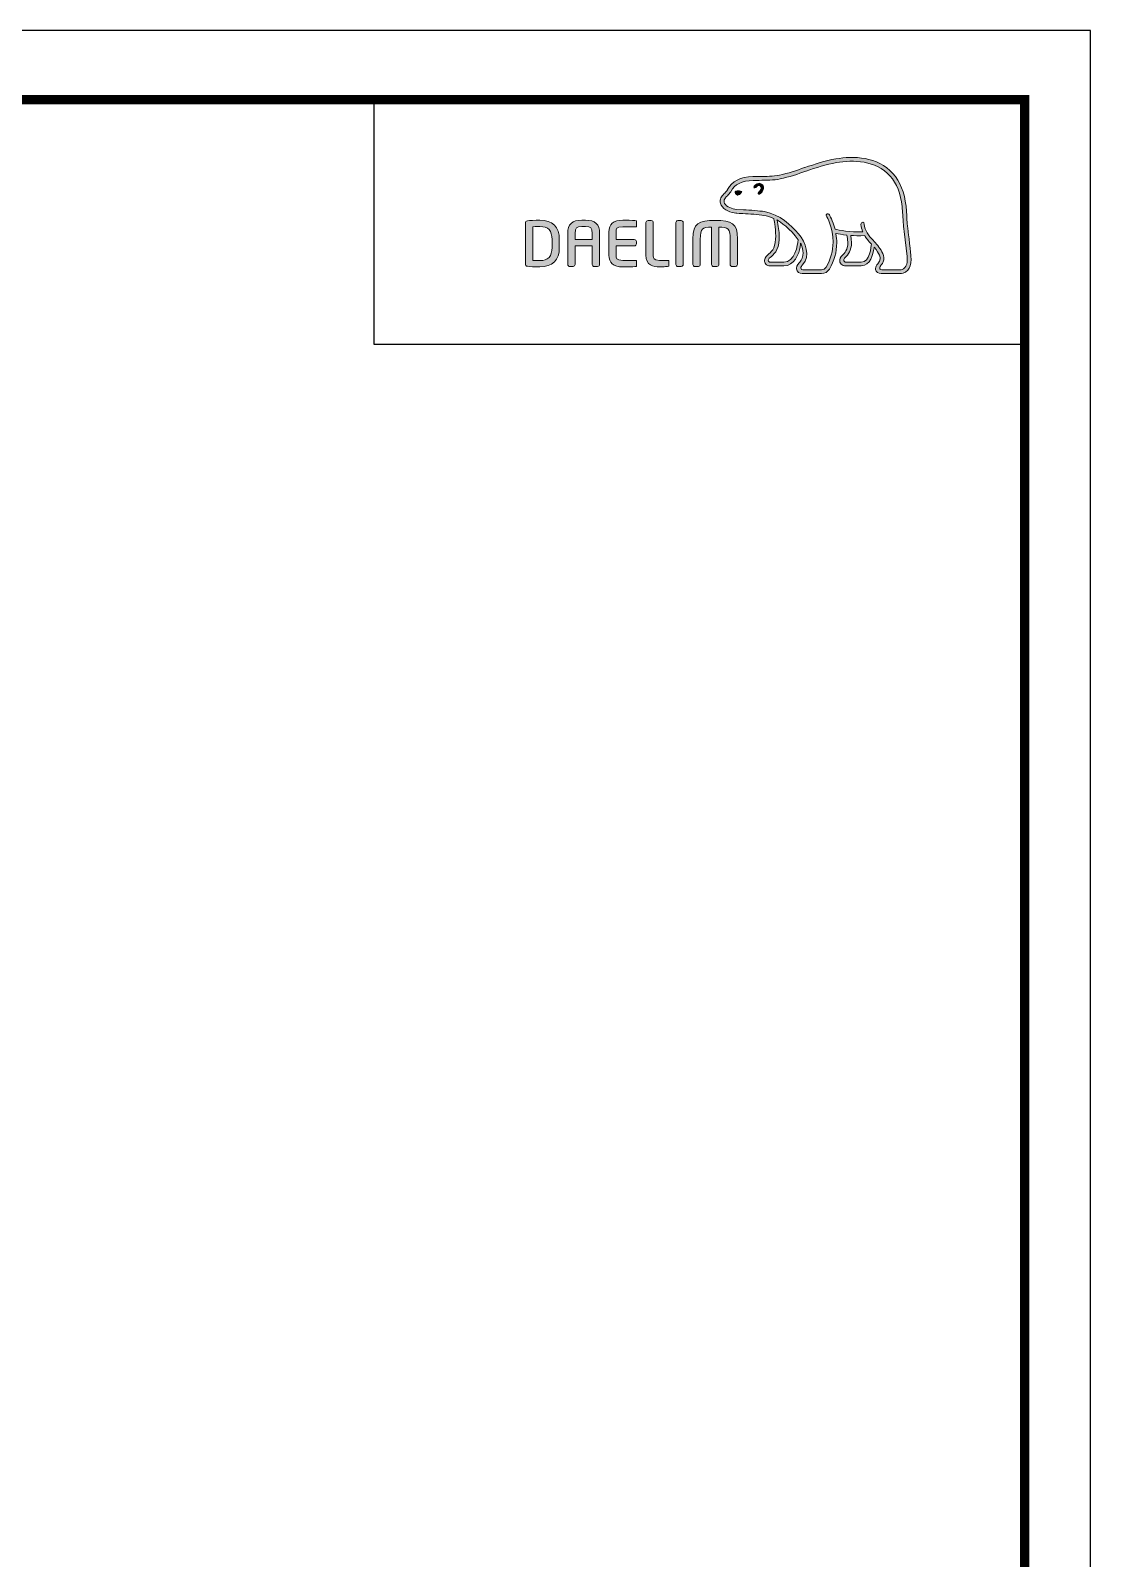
# Model space of a CAD drawing. Extents: x 0 to 1128, y 0 to 827.
# Drawn here: x 834.5 to 1128.4, y 402.9 to 826.8 of the extents above; entities that cross this region are included whole.
import ezdxf

# ---------------------------------------------------------------- set-up
doc = ezdxf.new("R2010")
doc.units = 0
doc.header["$LTSCALE"] = 3
doc.header["$MEASUREMENT"] = 0
doc.layers.get('0').update_dxf_attribs({"linetype": 'CONTINUOUS'})
doc.layers.add('레이어 1', color=7, linetype='CONTINUOUS', lineweight=0)

msp = doc.modelspace()

# ---------------------------------------------------------------- hatches: boundary and pattern name
at = {"layer": '레이어 1'}
h = msp.add_hatch(color=5, dxfattribs=at)
h.dxf.hatch_style = 1
edge = h.paths.add_edge_path(flags=16)
edge.add_spline(control_points=[(1076.95, 761.02), (1076.43, 760.44), (1075.78, 760.44), (1075.75, 760.44), (1075.75, 760.44), (1070.51, 760.44), (1070.51, 760.44), (1070.32, 760.44), (1070.17, 760.49), (1070.07, 760.58), (1069.99, 760.66), (1069.96, 760.78), (1069.96, 760.92), (1069.96, 761.22), (1070.17, 761.49), (1070.4, 761.78), (1070.61, 762.05), (1070.81, 762.31), (1070.93, 762.63), (1071.21, 763.4), (1071.19, 764.22), (1070.84, 764.95), (1070.22, 766.26), (1069.31, 767.29), (1068.42, 768.29), (1068.42, 768.29), (1068.12, 768.62), (1068.12, 768.62), (1066.96, 769.91), (1065.77, 771.24), (1065.67, 773.05), (1065.65, 773.41), (1065.48, 773.62), (1065.25, 773.61), (1065.25, 773.61), (1064.92, 773.45), (1064.91, 773.45), (1064.82, 773.35), (1064.77, 773.2), (1064.77, 773.03), (1064.77, 773.03), (1064.77, 772.97), (1064.77, 772.96), (1064.81, 772.31), (1064.97, 771.67), (1065.24, 771.01), (1065.24, 771.01), (1065.27, 770.94), (1065.27, 770.94), (1065.27, 770.94), (1065.2, 770.94), (1065.2, 770.94), (1061.84, 770.8), (1058.54, 771.44), (1057.57, 771.67), (1056.97, 774.08), (1056, 775.67), (1055.96, 775.74), (1055.89, 775.86), (1055.77, 775.96), (1055.65, 775.99), (1055.65, 775.99), (1055.37, 775.95), (1055.33, 775.95), (1055.31, 775.91), (1055.26, 775.84), (1055.15, 775.7), (1055.15, 775.7), (1055.14, 775.58), (1055.14, 775.58), (1055.14, 775.58), (1055.23, 775.26), (1055.23, 775.26), (1055.3, 775.14), (1057.03, 772.11), (1057.03, 768.1), (1057.03, 765.63), (1056.38, 763.3), (1055.1, 761.18), (1054.79, 760.67), (1054.39, 760.44), (1053.79, 760.44), (1053.79, 760.44), (1048.62, 760.44), (1048.62, 760.44), (1048.45, 760.44), (1048.1, 760.56), (1048.1, 760.93), (1048.1, 761.14), (1048.29, 761.48), (1048.6, 761.83), (1050.76, 764.23), (1049.51, 767.97), (1047.45, 770.43), (1045.46, 772.81), (1042.2, 775.81), (1038.03, 776.55), (1036.55, 776.81), (1034.12, 776.95), (1032.15, 777.07), (1032.15, 777.07), (1030.17, 777.19), (1030.17, 777.19), (1029.15, 777.26), (1027.46, 777.89), (1026.95, 778.86), (1026.73, 779.26), (1026.76, 779.67), (1027.03, 780.14), (1027.2, 780.42), (1027.43, 780.67), (1027.73, 780.96), (1028.06, 781.29), (1028.39, 781.63), (1028.65, 782.08), (1028.65, 782.08), (1028.73, 782.23), (1028.73, 782.23), (1029.73, 784.13), (1031.78, 785.14), (1034.84, 785.22), (1034.84, 785.22), (1036.56, 785.24), (1036.56, 785.24), (1038.45, 785.25), (1040.6, 785.26), (1042.36, 785.64), (1044.84, 786.17), (1047.33, 787.02), (1049.52, 787.77), (1049.52, 787.77), (1049.59, 787.79), (1049.59, 787.79), (1052.31, 788.72), (1055.11, 789.68), (1057.98, 790.15), (1062.57, 790.91), (1068.88, 790.88), (1072.85, 786.43), (1074.68, 784.37), (1075.81, 781.53), (1076.2, 778), (1076.2, 778), (1076.18, 778.01), (1076.17, 778.02), (1076.2, 777.95), (1076.23, 777.56), (1076.39, 775.31), (1076.44, 774.23), (1076.49, 773.11), (1076.77, 771.04), (1076.77, 771.04), (1077.57, 764.11), (1077.57, 764.11), (1077.57, 764.11), (1077.62, 763.27), (1077.62, 763.27), (1077.62, 762.27), (1077.4, 761.51), (1076.95, 761.02)], knot_values=[0, 0, 0, 0, 1, 1, 1, 2, 2, 2, 3, 3, 3, 4, 4, 4, 5, 5, 5, 6, 6, 6, 7, 7, 7, 8, 8, 8, 9, 9, 9, 10, 10, 10, 11, 11, 11, 12, 12, 12, 13, 13, 13, 14, 14, 14, 15, 15, 15, 16, 16, 16, 17, 17, 17, 18, 18, 18, 19, 19, 19, 20, 20, 20, 21, 21, 21, 22, 22, 22, 23, 23, 23, 24, 24, 24, 25, 25, 25, 26, 26, 26, 27, 27, 27, 28, 28, 28, 29, 29, 29, 30, 30, 30, 31, 31, 31, 32, 32, 32, 33, 33, 33, 34, 34, 34, 35, 35, 35, 36, 36, 36, 37, 37, 37, 38, 38, 38, 39, 39, 39, 40, 40, 40, 41, 41, 41, 42, 42, 42, 43, 43, 43, 44, 44, 44, 45, 45, 45, 46, 46, 46, 47, 47, 47, 48, 48, 48, 49, 49, 49, 50, 50, 50, 51, 51, 51, 52, 52, 52, 53, 53, 53, 53], degree=3, periodic=0)
edge = h.paths.add_edge_path(flags=16)
edge.add_spline(control_points=[(1064.84, 762.52), (1064.84, 762.52), (1060.57, 762.52), (1060.57, 762.52), (1060.25, 762.52), (1060, 762.77), (1060, 763.09), (1060, 763.32), (1060.2, 763.6), (1060.38, 763.8), (1061.25, 764.63), (1062.14, 765.78), (1062.14, 767.95), (1062.14, 767.95), (1062.09, 768.94), (1062.09, 768.94), (1062.09, 768.94), (1061.93, 769.9), (1061.93, 769.9), (1061.93, 769.9), (1061.92, 769.96), (1061.92, 769.96), (1061.92, 769.96), (1061.98, 769.96), (1061.98, 769.96), (1062.78, 769.9), (1064.33, 769.82), (1065.81, 769.89), (1066.18, 769.29), (1066.79, 768.52), (1067.67, 767.49), (1067.63, 766.98), (1067.21, 762.52), (1064.84, 762.52)], knot_values=[0, 0, 0, 0, 1, 1, 1, 2, 2, 2, 3, 3, 3, 4, 4, 4, 5, 5, 5, 6, 6, 6, 7, 7, 7, 8, 8, 8, 9, 9, 9, 10, 10, 10, 11, 11, 11, 11], degree=3, periodic=0)
edge = h.paths.add_edge_path(flags=16)
edge.add_spline(control_points=[(1043.4, 762.52), (1043.4, 762.52), (1039.65, 762.52), (1039.65, 762.52), (1039.37, 762.52), (1039.07, 762.75), (1039.07, 763.09), (1039.07, 763.3), (1039.24, 763.56), (1039.56, 763.81), (1040.51, 764.57), (1041.95, 765.71), (1042.1, 768.87), (1042.1, 768.87), (1042.12, 769.73), (1042.12, 769.73), (1042.12, 771.08), (1041.82, 772.7), (1041.52, 774.15), (1041.52, 774.15), (1041.48, 774.3), (1041.48, 774.3), (1041.48, 774.3), (1041.6, 774.2), (1041.6, 774.2), (1042.16, 773.86), (1045.22, 771.78), (1047.4, 768.71), (1047.22, 767.26), (1046.4, 762.52), (1043.4, 762.52)], knot_values=[0, 0, 0, 0, 1, 1, 1, 2, 2, 2, 3, 3, 3, 4, 4, 4, 5, 5, 5, 6, 6, 6, 7, 7, 7, 8, 8, 8, 9, 9, 9, 10, 10, 10, 10], degree=3, periodic=0)
edge = h.paths.add_edge_path()
edge.add_spline(control_points=[(1078.63, 764.21), (1078.63, 764.22), (1077.84, 771.18), (1077.84, 771.18), (1077.54, 773.27), (1077.5, 774.37), (1077.46, 775.36), (1077.46, 775.36), (1077.26, 778.11), (1077.26, 778.11), (1076.84, 781.87), (1075.63, 784.91), (1073.64, 787.13), (1069.36, 791.95), (1062.67, 792), (1057.81, 791.2), (1054.83, 790.7), (1051.98, 789.73), (1049.22, 788.79), (1049.22, 788.79), (1049.13, 788.76), (1049.13, 788.76), (1046.98, 788.02), (1044.54, 787.19), (1042.14, 786.68), (1040.49, 786.32), (1038.43, 786.31), (1036.61, 786.3), (1036.61, 786.3), (1034.8, 786.28), (1034.8, 786.28), (1031.34, 786.19), (1028.97, 784.99), (1027.78, 782.71), (1027.78, 782.71), (1027.73, 782.61), (1027.73, 782.61), (1027.53, 782.27), (1027.24, 781.97), (1026.98, 781.71), (1026.69, 781.42), (1026.36, 781.09), (1026.11, 780.67), (1025.86, 780.25), (1025.74, 779.82), (1025.74, 779.4), (1025.74, 779.05), (1025.83, 778.7), (1026.01, 778.37), (1026.74, 776.97), (1028.84, 776.22), (1030.1, 776.13), (1030.1, 776.13), (1031.95, 776.02), (1031.99, 776.01), (1033.84, 775.91), (1036.36, 775.76), (1037.84, 775.5), (1038.7, 775.35), (1039.68, 775.04), (1040.59, 774.62), (1040.65, 774.38), (1041.12, 772.3), (1041.12, 769.73), (1041.12, 769.73), (1041.1, 768.92), (1041.1, 768.92), (1040.96, 766.22), (1039.79, 765.27), (1038.92, 764.58), (1038.83, 764.51), (1038.06, 763.87), (1038.01, 763.1), (1037.97, 762.67), (1038.09, 762.27), (1038.36, 761.99), (1038.65, 761.68), (1039.08, 761.52), (1039.65, 761.52), (1039.65, 761.52), (1043.4, 761.52), (1043.4, 761.52), (1046.21, 761.52), (1047.6, 764.54), (1048.02, 767.37), (1048.02, 767.37), (1048.03, 767.77), (1048.03, 767.77), (1048.03, 767.77), (1048.14, 767.57), (1048.14, 767.57), (1048.5, 766.77), (1048.72, 765.81), (1048.72, 765.09), (1048.72, 764.08), (1048.41, 763.2), (1047.81, 762.54), (1047.66, 762.39), (1046.91, 761.61), (1046.91, 760.83), (1046.91, 760.83), (1046.92, 760.71), (1046.92, 760.71), (1047.02, 759.79), (1047.77, 759.38), (1048.46, 759.38), (1048.46, 759.38), (1053.79, 759.38), (1053.79, 759.38), (1054.75, 759.38), (1055.52, 759.81), (1056.01, 760.63), (1057.36, 762.88), (1058.05, 765.33), (1058.05, 767.9), (1058.05, 768.7), (1057.98, 769.55), (1057.83, 770.44), (1057.83, 770.44), (1057.82, 770.51), (1057.82, 770.51), (1057.82, 770.51), (1057.89, 770.5), (1057.89, 770.5), (1058.53, 770.37), (1059.56, 770.19), (1060.83, 770.06), (1060.83, 770.06), (1060.87, 770.05), (1060.87, 770.05), (1060.87, 770.05), (1061.04, 769.07), (1061.04, 769.07), (1061.04, 769.07), (1061.08, 768.84), (1061.08, 768.84), (1061.08, 768.84), (1061.13, 767.98), (1061.13, 767.98), (1061.13, 765.9), (1060.19, 765), (1059.68, 764.51), (1059.67, 764.51), (1058.97, 763.79), (1058.89, 763.15), (1058.89, 763.15), (1058.87, 762.96), (1058.87, 762.96), (1058.87, 762.76), (1058.92, 762.36), (1059.27, 762), (1059.58, 761.68), (1060.05, 761.52), (1060.69, 761.52), (1060.69, 761.52), (1064.84, 761.52), (1064.84, 761.52), (1067.36, 761.52), (1068.12, 764.73), (1068.43, 766.52), (1068.43, 766.52), (1068.44, 766.71), (1068.44, 766.71), (1068.44, 766.71), (1068.54, 766.57), (1068.54, 766.57), (1069.12, 765.83), (1069.63, 765), (1069.88, 764.49), (1070.01, 764.22), (1070.08, 763.93), (1070.08, 763.63), (1070.08, 763.63), (1069.98, 763.03), (1069.98, 763.03), (1069.89, 762.7), (1069.66, 762.4), (1069.45, 762.11), (1069.13, 761.7), (1068.8, 761.27), (1068.8, 760.74), (1068.8, 760.74), (1068.83, 760.46), (1068.83, 760.46), (1068.98, 759.76), (1069.54, 759.38), (1070.41, 759.38), (1070.41, 759.38), (1075.74, 759.38), (1075.74, 759.38), (1075.86, 759.38), (1076.9, 759.4), (1077.72, 760.29), (1078.37, 760.99), (1078.69, 761.96), (1078.69, 763.25), (1078.69, 763.25), (1078.63, 764.21), (1078.63, 764.21)], knot_values=[0, 0, 0, 0, 1, 1, 1, 2, 2, 2, 3, 3, 3, 4, 4, 4, 5, 5, 5, 6, 6, 6, 7, 7, 7, 8, 8, 8, 9, 9, 9, 10, 10, 10, 11, 11, 11, 12, 12, 12, 13, 13, 13, 14, 14, 14, 15, 15, 15, 16, 16, 16, 17, 17, 17, 18, 18, 18, 19, 19, 19, 20, 20, 20, 21, 21, 21, 22, 22, 22, 23, 23, 23, 24, 24, 24, 25, 25, 25, 26, 26, 26, 27, 27, 27, 28, 28, 28, 29, 29, 29, 30, 30, 30, 31, 31, 31, 32, 32, 32, 33, 33, 33, 34, 34, 34, 35, 35, 35, 36, 36, 36, 37, 37, 37, 38, 38, 38, 39, 39, 39, 40, 40, 40, 41, 41, 41, 42, 42, 42, 43, 43, 43, 44, 44, 44, 45, 45, 45, 46, 46, 46, 47, 47, 47, 48, 48, 48, 49, 49, 49, 50, 50, 50, 51, 51, 51, 52, 52, 52, 53, 53, 53, 54, 54, 54, 55, 55, 55, 56, 56, 56, 57, 57, 57, 58, 58, 58, 59, 59, 59, 60, 60, 60, 61, 61, 61, 62, 62, 62, 63, 63, 63, 64, 64, 64, 65, 65, 65, 66, 66, 66, 66], degree=3, periodic=0)
edge = h.paths.add_edge_path(flags=0)
edge.add_spline(control_points=[(1030.01, 782.22), (1030.01, 782.22), (1030.78, 782.57), (1031.75, 782.2), (1031.75, 782.2), (1031.86, 782.15), (1031.71, 781.93), (1031.24, 781.3), (1030.78, 781.16), (1030.78, 781.16), (1030.78, 781.16), (1030.45, 781.04), (1030.26, 781.27), (1029.88, 781.72), (1029.87, 781.98), (1029.87, 781.98), (1029.87, 781.98), (1029.83, 782.17), (1030.01, 782.22)], knot_values=[0, 0, 0, 0, 1, 1, 1, 2, 2, 2, 3, 3, 3, 4, 4, 4, 5, 5, 5, 6, 6, 6, 6], degree=3, periodic=0)
edge = h.paths.add_edge_path(flags=0)
edge.add_spline(control_points=[(1035.13, 783.64), (1035.01, 783.52), (1035, 783.31), (1035.13, 783.2), (1035.25, 783.09), (1035.46, 783.12), (1035.57, 783.24), (1035.63, 783.31), (1036.27, 784.06), (1036.82, 783.68), (1037.02, 783.53), (1037.11, 783.33), (1037.08, 783.06), (1037.03, 782.64), (1036.66, 782.16), (1036.4, 781.99), (1036.26, 781.91), (1036.17, 781.72), (1036.23, 781.57), (1036.3, 781.41), (1036.49, 781.37), (1036.65, 781.44), (1037.11, 781.66), (1037.69, 782.4), (1037.77, 783.08), (1037.82, 783.56), (1037.61, 783.95), (1037.22, 784.21), (1036.4, 784.79), (1035.47, 784.02), (1035.13, 783.64)], knot_values=[0, 0, 0, 0, 1, 1, 1, 2, 2, 2, 3, 3, 3, 4, 4, 4, 5, 5, 5, 6, 6, 6, 7, 7, 7, 8, 8, 8, 9, 9, 9, 10, 10, 10, 10], degree=3, periodic=0)
edge = h.paths.add_edge_path(flags=0)
edge.add_spline(control_points=[(1035.03, 783.08), (1035.03, 783.08), (1035.03, 783.08), (1035.03, 783.08), (1035.03, 783.08), (1035.03, 783.08), (1035.03, 783.08)], knot_values=[0, 0, 0, 0, 1, 1, 1, 2, 2, 2, 2], degree=3, periodic=0)
h = msp.add_hatch(color=5, dxfattribs=at)
h.dxf.hatch_style = 2
edge = h.paths.add_edge_path()
edge.add_spline(control_points=[(1035.13, 783.64), (1035.01, 783.52), (1035, 783.31), (1035.13, 783.2), (1035.25, 783.09), (1035.46, 783.12), (1035.57, 783.24), (1035.63, 783.31), (1036.27, 784.06), (1036.82, 783.68), (1037.02, 783.53), (1037.11, 783.33), (1037.08, 783.06), (1037.03, 782.64), (1036.66, 782.16), (1036.4, 781.99), (1036.26, 781.91), (1036.17, 781.72), (1036.23, 781.57), (1036.3, 781.41), (1036.49, 781.37), (1036.65, 781.44), (1037.11, 781.66), (1037.69, 782.4), (1037.77, 783.08), (1037.82, 783.56), (1037.61, 783.95), (1037.22, 784.21), (1036.4, 784.79), (1035.47, 784.02), (1035.13, 783.64)], knot_values=[0, 0, 0, 0, 1, 1, 1, 2, 2, 2, 3, 3, 3, 4, 4, 4, 5, 5, 5, 6, 6, 6, 7, 7, 7, 8, 8, 8, 9, 9, 9, 10, 10, 10, 10], degree=3, periodic=0)
h = msp.add_hatch(color=5, dxfattribs=at)
h.dxf.hatch_style = 2
edge = h.paths.add_edge_path()
edge.add_spline(control_points=[(1031.66, 781.92), (1031.81, 782.13), (1031.69, 782.18), (1031.69, 782.18)], knot_values=[1.00001, 1.00001, 1.00001, 1.00001, 2, 2, 2, 2], degree=3, periodic=0)
edge.add_spline(control_points=[(1031.69, 782.18), (1031.64, 782.2), (1031.58, 782.22), (1031.52, 782.24)], knot_values=[0.937491, 0.937491, 0.937491, 0.937491, 1, 1, 1, 1], degree=3, periodic=0)
edge.add_spline(control_points=[(1031.52, 782.24), (1031.41, 782.27), (1031.3, 782.3), (1031.2, 782.31)], knot_values=[0.812494, 0.812494, 0.812494, 0.812494, 0.937491, 0.937491, 0.937491, 0.937491], degree=3, periodic=0)
edge.add_spline(control_points=[(1031.2, 782.31), (1031.1, 782.33), (1031, 782.34), (1030.9, 782.34)], knot_values=[0.687496, 0.687496, 0.687496, 0.687496, 0.812494, 0.812494, 0.812494, 0.812494], degree=3, periodic=0)
edge.add_spline(control_points=[(1030.9, 782.34), (1030.81, 782.34), (1030.72, 782.34), (1030.64, 782.33)], knot_values=[0.562499, 0.562499, 0.562499, 0.562499, 0.687496, 0.687496, 0.687496, 0.687496], degree=3, periodic=0)
edge.add_spline(control_points=[(1030.64, 782.33), (1030.52, 782.32), (1030.41, 782.31), (1030.32, 782.29)], knot_values=[0.375003, 0.375003, 0.375003, 0.375003, 0.562499, 0.562499, 0.562499, 0.562499], degree=3, periodic=0)
edge.add_spline(control_points=[(1030.32, 782.29), (1030.2, 782.26), (1030.12, 782.23), (1030.07, 782.21)], knot_values=[0.125007, 0.125007, 0.125007, 0.125007, 0.375003, 0.375003, 0.375003, 0.375003], degree=3, periodic=0)
edge.add_spline(control_points=[(1030.07, 782.21), (1030.05, 782.2), (1030.04, 782.2), (1030.04, 782.2)], knot_values=[0, 0, 0, 0, 0.125007, 0.125007, 0.125007, 0.125007], degree=3, periodic=0)
edge.add_spline(control_points=[(1030.04, 782.2), (1029.87, 782.15), (1029.9, 781.97), (1029.9, 781.97), (1029.9, 781.97), (1029.92, 781.72), (1030.28, 781.3)], knot_values=[4, 4, 4, 4, 5, 5, 5, 6, 6, 6, 6], degree=3, periodic=0)
edge.add_spline(control_points=[(1030.28, 781.3), (1030.46, 781.08), (1030.77, 781.19), (1030.77, 781.19), (1030.77, 781.19), (1031.21, 781.32), (1031.66, 781.92)], knot_values=[2, 2, 2, 2, 3, 3, 3, 4, 4, 4, 4], degree=3, periodic=0)
h = msp.add_hatch(color=5, dxfattribs=at)
h.dxf.hatch_style = 2
edge = h.paths.add_edge_path()
edge.add_spline(control_points=[(979.1, 766.59), (979.1, 764.15), (977.99, 762.97), (975.71, 762.97), (975.71, 762.97), (974.15, 763), (973.74, 763.01), (973.74, 763.01), (973.74, 772.34), (973.74, 772.34), (974.55, 772.42), (975.7, 772.43), (975.71, 772.43), (978.06, 772.43), (979.1, 771.32), (979.1, 768.82), (979.1, 768.82), (979.1, 766.59), (979.1, 766.59)], knot_values=[0, 0, 0, 0, 1, 1, 1, 2, 2, 2, 3, 3, 3, 4, 4, 4, 5, 5, 5, 6, 6, 6, 6], degree=3, periodic=0)
edge = h.paths.add_edge_path()
edge.add_spline(control_points=[(975.71, 774.18), (974.44, 774.18), (972.79, 774.11), (972.25, 774.02), (971.92, 773.96), (971.7, 773.71), (971.7, 773.38), (971.7, 773.38), (971.7, 762.03), (971.7, 762.03), (971.7, 761.68), (971.92, 761.43), (972.27, 761.38), (972.78, 761.3), (974.42, 761.22), (975.71, 761.22), (979.25, 761.22), (981.12, 763.08), (981.12, 766.59), (981.12, 766.59), (981.12, 768.82), (981.12, 768.82), (981.12, 772.33), (979.25, 774.18), (975.71, 774.18)], knot_values=[0, 0, 0, 0, 1, 1, 1, 2, 2, 2, 3, 3, 3, 4, 4, 4, 5, 5, 5, 6, 6, 6, 7, 7, 7, 8, 8, 8, 8], degree=3, periodic=0)
h = msp.add_hatch(color=5, dxfattribs=at)
h.dxf.hatch_style = 2
edge = h.paths.add_edge_path()
edge.add_spline(control_points=[(990.26, 768.83), (990.26, 768.83), (985.48, 768.83), (985.48, 768.83), (985.48, 769.01), (985.48, 770.53), (985.48, 770.53), (985.48, 772.13), (985.96, 772.4), (987.38, 772.4), (987.38, 772.4), (988.37, 772.4), (988.37, 772.4), (989.79, 772.4), (990.26, 772.13), (990.26, 770.53), (990.26, 770.53), (990.26, 769.01), (990.26, 768.83)], knot_values=[0, 0, 0, 0, 1, 1, 1, 2, 2, 2, 3, 3, 3, 4, 4, 4, 5, 5, 5, 6, 6, 6, 6], degree=3, periodic=0)
edge = h.paths.add_edge_path()
edge.add_spline(control_points=[(988.37, 774.18), (988.37, 774.18), (987.38, 774.18), (987.38, 774.18), (984.67, 774.18), (983.46, 773.06), (983.46, 770.53), (983.46, 770.53), (983.46, 761.9), (983.46, 761.9), (983.46, 761.59), (983.71, 761.33), (984, 761.33), (984, 761.33), (984.95, 761.33), (984.95, 761.33), (985.28, 761.33), (985.48, 761.62), (985.48, 761.9), (985.48, 761.9), (985.48, 766.86), (985.48, 767.05), (985.48, 767.05), (990.26, 767.05), (990.26, 767.05), (990.26, 766.86), (990.26, 761.9), (990.26, 761.9), (990.26, 761.59), (990.5, 761.33), (990.8, 761.33), (990.8, 761.33), (991.74, 761.33), (991.74, 761.33), (992.07, 761.33), (992.29, 761.62), (992.29, 761.9), (992.29, 761.9), (992.29, 770.53), (992.29, 770.53), (992.29, 773.06), (991.08, 774.18), (988.37, 774.18)], knot_values=[0, 0, 0, 0, 1, 1, 1, 2, 2, 2, 3, 3, 3, 4, 4, 4, 5, 5, 5, 6, 6, 6, 7, 7, 7, 8, 8, 8, 9, 9, 9, 10, 10, 10, 11, 11, 11, 12, 12, 12, 13, 13, 13, 14, 14, 14, 14], degree=3, periodic=0)
h = msp.add_hatch(color=5, dxfattribs=at)
h.dxf.hatch_style = 2
edge = h.paths.add_edge_path()
edge.add_spline(control_points=[(994.85, 770.88), (994.85, 770.88), (994.85, 764.52), (994.85, 764.52), (994.85, 762.3), (996.12, 761.22), (998.74, 761.22), (999.89, 761.22), (1001.46, 761.24), (1002.09, 761.3), (1002.08, 761.3), (1002.4, 761.33), (1002.4, 761.33), (1002.4, 761.33), (1002.49, 761.34), (1002.49, 761.34), (1002.49, 761.34), (1002.49, 763.04), (1002.49, 763.04), (1002.49, 763.04), (998.75, 763.04), (998.75, 763.04), (996.88, 763.04), (996.88, 763.57), (996.88, 764.52), (996.88, 764.52), (996.88, 766.88), (996.88, 767.06), (997.07, 767.06), (1001.9, 767.06), (1001.9, 767.06), (1002.22, 767.06), (1002.48, 767.32), (1002.48, 767.62), (1002.48, 767.62), (1002.48, 768.26), (1002.48, 768.26), (1002.48, 768.57), (1002.22, 768.82), (1001.9, 768.82), (1001.9, 768.82), (997.07, 768.82), (996.88, 768.82), (996.88, 769), (996.88, 770.88), (996.88, 770.88), (996.88, 771.84), (996.88, 772.37), (998.75, 772.37), (998.75, 772.37), (1002.49, 772.35), (1002.49, 772.35), (1002.49, 772.35), (1002.49, 774.04), (1002.49, 774.04), (1002.49, 774.04), (1002.09, 774.08), (1002.09, 774.08), (1001.36, 774.15), (999.67, 774.18), (998.74, 774.18), (996.12, 774.18), (994.85, 773.11), (994.85, 770.88)], knot_values=[0, 0, 0, 0, 1, 1, 1, 2, 2, 2, 3, 3, 3, 4, 4, 4, 5, 5, 5, 6, 6, 6, 7, 7, 7, 8, 8, 8, 9, 9, 9, 10, 10, 10, 11, 11, 11, 12, 12, 12, 13, 13, 13, 14, 14, 14, 15, 15, 15, 16, 16, 16, 17, 17, 17, 18, 18, 18, 19, 19, 19, 20, 20, 20, 21, 21, 21, 21], degree=3, periodic=0)
h = msp.add_hatch(color=5, dxfattribs=at)
h.dxf.hatch_style = 2
edge = h.paths.add_edge_path()
edge.add_spline(control_points=[(1005.73, 774.07), (1005.42, 774.07), (1005.15, 773.81), (1005.15, 773.51), (1005.15, 773.51), (1005.15, 764.52), (1005.15, 764.52), (1005.15, 761.6), (1007.15, 761.22), (1008.89, 761.22), (1010.17, 761.22), (1010.49, 761.27), (1010.87, 761.34), (1010.87, 761.34), (1011.09, 761.37), (1011.09, 761.37), (1011.09, 761.37), (1011.39, 761.41), (1011.39, 761.41), (1011.39, 761.41), (1011.47, 761.42), (1011.47, 761.42), (1011.47, 761.42), (1011.47, 763.04), (1011.47, 763.04), (1011.47, 763.04), (1008.91, 763.04), (1008.91, 763.04), (1007.18, 763.04), (1007.18, 763.69), (1007.18, 764.33), (1007.18, 764.33), (1007.18, 773.51), (1007.18, 773.51), (1007.18, 773.81), (1006.91, 774.07), (1006.6, 774.07), (1006.6, 774.07), (1005.73, 774.07), (1005.73, 774.07)], knot_values=[0, 0, 0, 0, 1, 1, 1, 2, 2, 2, 3, 3, 3, 4, 4, 4, 5, 5, 5, 6, 6, 6, 7, 7, 7, 8, 8, 8, 9, 9, 9, 10, 10, 10, 11, 11, 11, 12, 12, 12, 13, 13, 13, 13], degree=3, periodic=0)
h = msp.add_hatch(color=5, dxfattribs=at)
h.dxf.hatch_style = 2
edge = h.paths.add_edge_path()
edge.add_spline(control_points=[(1013.98, 774.07), (1013.64, 774.07), (1013.44, 773.79), (1013.44, 773.52), (1013.44, 773.52), (1013.44, 761.9), (1013.44, 761.9), (1013.44, 761.59), (1013.68, 761.33), (1013.98, 761.33), (1013.98, 761.33), (1014.92, 761.33), (1014.92, 761.33), (1015.26, 761.33), (1015.46, 761.62), (1015.46, 761.9), (1015.46, 761.9), (1015.46, 773.52), (1015.46, 773.52), (1015.46, 773.83), (1015.22, 774.07), (1014.92, 774.07), (1014.92, 774.07), (1013.98, 774.07), (1013.98, 774.07)], knot_values=[0, 0, 0, 0, 1, 1, 1, 2, 2, 2, 3, 3, 3, 4, 4, 4, 5, 5, 5, 6, 6, 6, 7, 7, 7, 8, 8, 8, 8], degree=3, periodic=0)
h = msp.add_hatch(color=5, dxfattribs=at)
h.dxf.hatch_style = 2
edge = h.paths.add_edge_path()
edge.add_spline(control_points=[(1018.18, 769.05), (1018.18, 769.05), (1018.18, 761.9), (1018.18, 761.9), (1018.18, 761.59), (1018.42, 761.33), (1018.72, 761.33), (1018.72, 761.33), (1019.68, 761.33), (1019.68, 761.33), (1020.02, 761.33), (1020.22, 761.62), (1020.22, 761.9), (1020.22, 761.9), (1020.22, 768.87), (1020.22, 768.87), (1020.22, 771.95), (1020.74, 772.25), (1023.34, 772.26), (1023.34, 772.07), (1023.34, 761.9), (1023.34, 761.9), (1023.34, 761.57), (1023.58, 761.33), (1023.88, 761.33), (1023.88, 761.33), (1024.82, 761.33), (1024.82, 761.33), (1025.16, 761.33), (1025.36, 761.62), (1025.36, 761.9), (1025.36, 761.9), (1025.36, 772.04), (1025.36, 772.24), (1026.58, 772.23), (1027.43, 772.13), (1027.9, 771.67), (1028.38, 771.18), (1028.48, 770.27), (1028.48, 768.87), (1028.48, 768.87), (1028.48, 761.9), (1028.48, 761.9), (1028.48, 761.59), (1028.73, 761.33), (1029.02, 761.33), (1029.02, 761.33), (1029.98, 761.33), (1029.98, 761.33), (1030.32, 761.33), (1030.52, 761.62), (1030.52, 761.9), (1030.52, 761.9), (1030.52, 769.05), (1030.52, 769.05), (1030.52, 773.39), (1028.99, 774.12), (1024.36, 774.12), (1019.72, 774.12), (1018.18, 773.39), (1018.18, 769.05)], knot_values=[0, 0, 0, 0, 1, 1, 1, 2, 2, 2, 3, 3, 3, 4, 4, 4, 5, 5, 5, 6, 6, 6, 7, 7, 7, 8, 8, 8, 9, 9, 9, 10, 10, 10, 11, 11, 11, 12, 12, 12, 13, 13, 13, 14, 14, 14, 15, 15, 15, 16, 16, 16, 17, 17, 17, 18, 18, 18, 19, 19, 19, 20, 20, 20, 20], degree=3, periodic=0)

# ---------------------------------------------------------------- linework, layer by layer
at = {"color": 5, "ltscale": 0.5}
msp.add_line((929.8, 739.68), (929.8, 807.6), dxfattribs=at)
at = {"color": 5}
msp.add_line((1043.23, 761.52), (1043.23, 761.52), dxfattribs=at)
at = {"color": 5, "ltscale": 40}
msp.add_line((1110.15, 739.68), (929.8, 739.68), dxfattribs=at)
at = {"ltscale": 0.5}
msp.add_lwpolyline([(0, 0), (1128.4, 0), (1128.4, 826.8), (0, 826.8)], close=True, dxfattribs=at)
at = {"color": 5, "linetype": 'ByBlock', "lineweight": 200, "const_width": 2.6}
msp.add_lwpolyline([(18.14, 35.4), (1110.14, 35.4), (1110.14, 807.6), (18.14, 807.6)], close=True, dxfattribs=at)
at = {"layer": '레이어 1', "color": 5}
for points, knots in [([(1078.63, 764.21), (1078.63, 764.22), (1077.84, 771.18), (1077.84, 771.18), (1077.54, 773.27), (1077.5, 774.37), (1077.46, 775.36), (1077.46, 775.36), (1077.26, 778.11), (1077.26, 778.11), (1076.84, 781.87), (1075.63, 784.91), (1073.64, 787.13), (1069.36, 791.95), (1062.67, 792), (1057.81, 791.2), (1054.83, 790.7), (1051.98, 789.73), (1049.22, 788.79), (1049.22, 788.79), (1049.13, 788.76), (1049.13, 788.76), (1046.98, 788.02), (1044.54, 787.19), (1042.14, 786.68), (1040.49, 786.32), (1038.43, 786.31), (1036.61, 786.3), (1036.61, 786.3), (1034.8, 786.28), (1034.8, 786.28), (1031.34, 786.19), (1028.97, 784.99), (1027.78, 782.71), (1027.78, 782.71), (1027.73, 782.61), (1027.73, 782.61), (1027.53, 782.27), (1027.24, 781.97), (1026.98, 781.71), (1026.69, 781.42), (1026.36, 781.09), (1026.11, 780.67), (1025.86, 780.25), (1025.74, 779.82), (1025.74, 779.4), (1025.74, 779.05), (1025.83, 778.7), (1026.01, 778.37), (1026.74, 776.97), (1028.84, 776.22), (1030.1, 776.13), (1030.1, 776.13), (1031.95, 776.02), (1031.99, 776.01), (1033.84, 775.91), (1036.36, 775.76), (1037.84, 775.5), (1038.7, 775.35), (1039.68, 775.04), (1040.59, 774.62), (1040.65, 774.38), (1041.12, 772.3), (1041.12, 769.73), (1041.12, 769.73), (1041.1, 768.92), (1041.1, 768.92), (1040.96, 766.22), (1039.79, 765.27), (1038.92, 764.58), (1038.83, 764.51), (1038.06, 763.87), (1038.01, 763.1), (1037.97, 762.67), (1038.09, 762.27), (1038.36, 761.99), (1038.65, 761.68), (1039.08, 761.52), (1039.65, 761.52), (1039.65, 761.52), (1043.4, 761.52), (1043.4, 761.52), (1046.21, 761.52), (1047.6, 764.54), (1048.02, 767.37), (1048.02, 767.37), (1048.03, 767.77), (1048.03, 767.77), (1048.03, 767.77), (1048.14, 767.57), (1048.14, 767.57), (1048.5, 766.77), (1048.72, 765.81), (1048.72, 765.09), (1048.72, 764.08), (1048.41, 763.2), (1047.81, 762.54), (1047.66, 762.39), (1046.91, 761.61), (1046.91, 760.83), (1046.91, 760.83), (1046.92, 760.71), (1046.92, 760.71), (1047.02, 759.79), (1047.77, 759.38), (1048.46, 759.38), (1048.46, 759.38), (1053.79, 759.38), (1053.79, 759.38), (1054.75, 759.38), (1055.52, 759.81), (1056.01, 760.63), (1057.36, 762.88), (1058.05, 765.33), (1058.05, 767.9), (1058.05, 768.7), (1057.98, 769.55), (1057.83, 770.44), (1057.83, 770.44), (1057.82, 770.51), (1057.82, 770.51), (1057.82, 770.51), (1057.89, 770.5), (1057.89, 770.5), (1058.53, 770.37), (1059.56, 770.19), (1060.83, 770.06), (1060.83, 770.06), (1060.87, 770.05), (1060.87, 770.05), (1060.87, 770.05), (1061.04, 769.07), (1061.04, 769.07), (1061.04, 769.07), (1061.08, 768.84), (1061.08, 768.84), (1061.08, 768.84), (1061.13, 767.98), (1061.13, 767.98), (1061.13, 765.9), (1060.19, 765), (1059.68, 764.51), (1059.67, 764.51), (1058.97, 763.79), (1058.89, 763.15), (1058.89, 763.15), (1058.87, 762.96), (1058.87, 762.96), (1058.87, 762.76), (1058.92, 762.36), (1059.27, 762), (1059.58, 761.68), (1060.05, 761.52), (1060.69, 761.52), (1060.69, 761.52), (1064.84, 761.52), (1064.84, 761.52), (1067.36, 761.52), (1068.12, 764.73), (1068.43, 766.52), (1068.43, 766.52), (1068.44, 766.71), (1068.44, 766.71), (1068.44, 766.71), (1068.54, 766.57), (1068.54, 766.57), (1069.12, 765.83), (1069.63, 765), (1069.88, 764.49), (1070.01, 764.22), (1070.08, 763.93), (1070.08, 763.63), (1070.08, 763.63), (1069.98, 763.03), (1069.98, 763.03), (1069.89, 762.7), (1069.66, 762.4), (1069.45, 762.11), (1069.13, 761.7), (1068.8, 761.27), (1068.8, 760.74), (1068.8, 760.74), (1068.83, 760.46), (1068.83, 760.46), (1068.98, 759.76), (1069.54, 759.38), (1070.41, 759.38), (1070.41, 759.38), (1075.74, 759.38), (1075.74, 759.38), (1075.86, 759.38), (1076.9, 759.4), (1077.72, 760.29), (1078.37, 760.99), (1078.69, 761.96), (1078.69, 763.25), (1078.69, 763.25), (1078.63, 764.21), (1078.63, 764.21)], [0, 0, 0, 0, 1, 1, 1, 2, 2, 2, 3, 3, 3, 4, 4, 4, 5, 5, 5, 6, 6, 6, 7, 7, 7, 8, 8, 8, 9, 9, 9, 10, 10, 10, 11, 11, 11, 12, 12, 12, 13, 13, 13, 14, 14, 14, 15, 15, 15, 16, 16, 16, 17, 17, 17, 18, 18, 18, 19, 19, 19, 20, 20, 20, 21, 21, 21, 22, 22, 22, 23, 23, 23, 24, 24, 24, 25, 25, 25, 26, 26, 26, 27, 27, 27, 28, 28, 28, 29, 29, 29, 30, 30, 30, 31, 31, 31, 32, 32, 32, 33, 33, 33, 34, 34, 34, 35, 35, 35, 36, 36, 36, 37, 37, 37, 38, 38, 38, 39, 39, 39, 40, 40, 40, 41, 41, 41, 42, 42, 42, 43, 43, 43, 44, 44, 44, 45, 45, 45, 46, 46, 46, 47, 47, 47, 48, 48, 48, 49, 49, 49, 50, 50, 50, 51, 51, 51, 52, 52, 52, 53, 53, 53, 54, 54, 54, 55, 55, 55, 56, 56, 56, 57, 57, 57, 58, 58, 58, 59, 59, 59, 60, 60, 60, 61, 61, 61, 62, 62, 62, 63, 63, 63, 64, 64, 64, 65, 65, 65, 66, 66, 66, 66]), ([(1035.13, 783.64), (1035.01, 783.52), (1035, 783.31), (1035.13, 783.2), (1035.25, 783.09), (1035.46, 783.12), (1035.57, 783.24), (1035.63, 783.31), (1036.27, 784.06), (1036.82, 783.68), (1037.02, 783.53), (1037.11, 783.33), (1037.08, 783.06), (1037.03, 782.64), (1036.66, 782.16), (1036.4, 781.99), (1036.26, 781.91), (1036.17, 781.72), (1036.23, 781.57), (1036.3, 781.41), (1036.49, 781.37), (1036.65, 781.44), (1037.11, 781.66), (1037.69, 782.4), (1037.77, 783.08), (1037.82, 783.56), (1037.61, 783.95), (1037.22, 784.21), (1036.4, 784.79), (1035.47, 784.02), (1035.13, 783.64)], [0, 0, 0, 0, 1, 1, 1, 2, 2, 2, 3, 3, 3, 4, 4, 4, 5, 5, 5, 6, 6, 6, 7, 7, 7, 8, 8, 8, 9, 9, 9, 10, 10, 10, 10]), ([(1030, 782.2), (1030, 782.2), (1030.74, 782.53), (1031.65, 782.18), (1031.65, 782.18), (1031.76, 782.13), (1031.62, 781.92), (1031.17, 781.32), (1030.73, 781.19), (1030.73, 781.19), (1030.73, 781.19), (1030.41, 781.08), (1030.23, 781.3), (1029.87, 781.72), (1029.86, 781.97), (1029.86, 781.97), (1029.86, 781.97), (1029.82, 782.15), (1030, 782.2)], [0, 0, 0, 0, 1, 1, 1, 2, 2, 2, 3, 3, 3, 4, 4, 4, 5, 5, 5, 6, 6, 6, 6]), ([(1030.04, 782.2), (1030.04, 782.2), (1030.78, 782.53), (1031.69, 782.18), (1031.69, 782.18), (1031.81, 782.13), (1031.66, 781.92), (1031.21, 781.32), (1030.77, 781.19), (1030.77, 781.19), (1030.77, 781.19), (1030.46, 781.08), (1030.28, 781.3), (1029.92, 781.72), (1029.9, 781.97), (1029.9, 781.97), (1029.9, 781.97), (1029.87, 782.15), (1030.04, 782.2)], [0, 0, 0, 0, 1, 1, 1, 2, 2, 2, 3, 3, 3, 4, 4, 4, 5, 5, 5, 6, 6, 6, 6]), ([(1035.03, 783.08), (1035.03, 783.08), (1035.03, 783.08), (1035.03, 783.08), (1035.03, 783.08), (1035.03, 783.08), (1035.03, 783.08)], [0, 0, 0, 0, 1, 1, 1, 2, 2, 2, 2]), ([(975.71, 774.18), (974.44, 774.18), (972.79, 774.11), (972.25, 774.02), (971.92, 773.96), (971.7, 773.71), (971.7, 773.38), (971.7, 773.38), (971.7, 762.03), (971.7, 762.03), (971.7, 761.68), (971.92, 761.43), (972.27, 761.38), (972.78, 761.3), (974.42, 761.22), (975.71, 761.22), (979.25, 761.22), (981.12, 763.08), (981.12, 766.59), (981.12, 766.59), (981.12, 768.82), (981.12, 768.82), (981.12, 772.33), (979.25, 774.18), (975.71, 774.18)], [0, 0, 0, 0, 1, 1, 1, 2, 2, 2, 3, 3, 3, 4, 4, 4, 5, 5, 5, 6, 6, 6, 7, 7, 7, 8, 8, 8, 8]), ([(979.1, 766.59), (979.1, 764.15), (977.99, 762.97), (975.71, 762.97), (975.71, 762.97), (974.15, 763), (973.74, 763.01), (973.74, 763.01), (973.74, 772.34), (973.74, 772.34), (974.55, 772.42), (975.7, 772.43), (975.71, 772.43), (978.06, 772.43), (979.1, 771.32), (979.1, 768.82), (979.1, 768.82), (979.1, 766.59), (979.1, 766.59)], [0, 0, 0, 0, 1, 1, 1, 2, 2, 2, 3, 3, 3, 4, 4, 4, 5, 5, 5, 6, 6, 6, 6]), ([(988.37, 774.18), (988.37, 774.18), (987.38, 774.18), (987.38, 774.18), (984.67, 774.18), (983.46, 773.06), (983.46, 770.53), (983.46, 770.53), (983.46, 761.9), (983.46, 761.9), (983.46, 761.59), (983.71, 761.33), (984, 761.33), (984, 761.33), (984.95, 761.33), (984.95, 761.33), (985.28, 761.33), (985.48, 761.62), (985.48, 761.9), (985.48, 761.9), (985.48, 766.86), (985.48, 767.05), (985.48, 767.05), (990.26, 767.05), (990.26, 767.05), (990.26, 766.86), (990.26, 761.9), (990.26, 761.9), (990.26, 761.59), (990.5, 761.33), (990.8, 761.33), (990.8, 761.33), (991.74, 761.33), (991.74, 761.33), (992.07, 761.33), (992.29, 761.62), (992.29, 761.9), (992.29, 761.9), (992.29, 770.53), (992.29, 770.53), (992.29, 773.06), (991.08, 774.18), (988.37, 774.18)], [0, 0, 0, 0, 1, 1, 1, 2, 2, 2, 3, 3, 3, 4, 4, 4, 5, 5, 5, 6, 6, 6, 7, 7, 7, 8, 8, 8, 9, 9, 9, 10, 10, 10, 11, 11, 11, 12, 12, 12, 13, 13, 13, 14, 14, 14, 14]), ([(990.26, 768.83), (990.26, 768.83), (985.48, 768.83), (985.48, 768.83), (985.48, 769.01), (985.48, 770.53), (985.48, 770.53), (985.48, 772.13), (985.96, 772.4), (987.38, 772.4), (987.38, 772.4), (988.37, 772.4), (988.37, 772.4), (989.79, 772.4), (990.26, 772.13), (990.26, 770.53), (990.26, 770.53), (990.26, 769.01), (990.26, 768.83)], [0, 0, 0, 0, 1, 1, 1, 2, 2, 2, 3, 3, 3, 4, 4, 4, 5, 5, 5, 6, 6, 6, 6]), ([(994.85, 770.88), (994.85, 770.88), (994.85, 764.52), (994.85, 764.52), (994.85, 762.3), (996.12, 761.22), (998.74, 761.22), (999.89, 761.22), (1001.46, 761.24), (1002.09, 761.3), (1002.08, 761.3), (1002.4, 761.33), (1002.4, 761.33), (1002.4, 761.33), (1002.49, 761.34), (1002.49, 761.34), (1002.49, 761.34), (1002.49, 763.04), (1002.49, 763.04), (1002.49, 763.04), (998.75, 763.04), (998.75, 763.04), (996.88, 763.04), (996.88, 763.57), (996.88, 764.52), (996.88, 764.52), (996.88, 766.88), (996.88, 767.06), (997.07, 767.06), (1001.9, 767.06), (1001.9, 767.06), (1002.22, 767.06), (1002.48, 767.32), (1002.48, 767.62), (1002.48, 767.62), (1002.48, 768.26), (1002.48, 768.26), (1002.48, 768.57), (1002.22, 768.82), (1001.9, 768.82), (1001.9, 768.82), (997.07, 768.82), (996.88, 768.82), (996.88, 769), (996.88, 770.88), (996.88, 770.88), (996.88, 771.84), (996.88, 772.37), (998.75, 772.37), (998.75, 772.37), (1002.49, 772.35), (1002.49, 772.35), (1002.49, 772.35), (1002.49, 774.04), (1002.49, 774.04), (1002.49, 774.04), (1002.09, 774.08), (1002.09, 774.08), (1001.36, 774.15), (999.67, 774.18), (998.74, 774.18), (996.12, 774.18), (994.85, 773.11), (994.85, 770.88)], [0, 0, 0, 0, 1, 1, 1, 2, 2, 2, 3, 3, 3, 4, 4, 4, 5, 5, 5, 6, 6, 6, 7, 7, 7, 8, 8, 8, 9, 9, 9, 10, 10, 10, 11, 11, 11, 12, 12, 12, 13, 13, 13, 14, 14, 14, 15, 15, 15, 16, 16, 16, 17, 17, 17, 18, 18, 18, 19, 19, 19, 20, 20, 20, 21, 21, 21, 21]), ([(1005.73, 774.07), (1005.42, 774.07), (1005.15, 773.81), (1005.15, 773.51), (1005.15, 773.51), (1005.15, 764.52), (1005.15, 764.52), (1005.15, 761.6), (1007.15, 761.22), (1008.89, 761.22), (1010.17, 761.22), (1010.49, 761.27), (1010.87, 761.34), (1010.87, 761.34), (1011.09, 761.37), (1011.09, 761.37), (1011.09, 761.37), (1011.39, 761.41), (1011.39, 761.41), (1011.39, 761.41), (1011.47, 761.42), (1011.47, 761.42), (1011.47, 761.42), (1011.47, 763.04), (1011.47, 763.04), (1011.47, 763.04), (1008.91, 763.04), (1008.91, 763.04), (1007.18, 763.04), (1007.18, 763.69), (1007.18, 764.33), (1007.18, 764.33), (1007.18, 773.51), (1007.18, 773.51), (1007.18, 773.81), (1006.91, 774.07), (1006.6, 774.07), (1006.6, 774.07), (1005.73, 774.07), (1005.73, 774.07)], [0, 0, 0, 0, 1, 1, 1, 2, 2, 2, 3, 3, 3, 4, 4, 4, 5, 5, 5, 6, 6, 6, 7, 7, 7, 8, 8, 8, 9, 9, 9, 10, 10, 10, 11, 11, 11, 12, 12, 12, 13, 13, 13, 13]), ([(1013.98, 774.07), (1013.64, 774.07), (1013.44, 773.79), (1013.44, 773.52), (1013.44, 773.52), (1013.44, 761.9), (1013.44, 761.9), (1013.44, 761.59), (1013.68, 761.33), (1013.98, 761.33), (1013.98, 761.33), (1014.92, 761.33), (1014.92, 761.33), (1015.26, 761.33), (1015.46, 761.62), (1015.46, 761.9), (1015.46, 761.9), (1015.46, 773.52), (1015.46, 773.52), (1015.46, 773.83), (1015.22, 774.07), (1014.92, 774.07), (1014.92, 774.07), (1013.98, 774.07), (1013.98, 774.07)], [0, 0, 0, 0, 1, 1, 1, 2, 2, 2, 3, 3, 3, 4, 4, 4, 5, 5, 5, 6, 6, 6, 7, 7, 7, 8, 8, 8, 8]), ([(1018.18, 769.05), (1018.18, 769.05), (1018.18, 761.9), (1018.18, 761.9), (1018.18, 761.59), (1018.42, 761.33), (1018.72, 761.33), (1018.72, 761.33), (1019.68, 761.33), (1019.68, 761.33), (1020.02, 761.33), (1020.22, 761.62), (1020.22, 761.9), (1020.22, 761.9), (1020.22, 768.87), (1020.22, 768.87), (1020.22, 771.95), (1020.74, 772.25), (1023.34, 772.26), (1023.34, 772.07), (1023.34, 761.9), (1023.34, 761.9), (1023.34, 761.57), (1023.58, 761.33), (1023.88, 761.33), (1023.88, 761.33), (1024.82, 761.33), (1024.82, 761.33), (1025.16, 761.33), (1025.36, 761.62), (1025.36, 761.9), (1025.36, 761.9), (1025.36, 772.04), (1025.36, 772.24), (1026.58, 772.23), (1027.43, 772.13), (1027.9, 771.67), (1028.38, 771.18), (1028.48, 770.27), (1028.48, 768.87), (1028.48, 768.87), (1028.48, 761.9), (1028.48, 761.9), (1028.48, 761.59), (1028.73, 761.33), (1029.02, 761.33), (1029.02, 761.33), (1029.98, 761.33), (1029.98, 761.33), (1030.32, 761.33), (1030.52, 761.62), (1030.52, 761.9), (1030.52, 761.9), (1030.52, 769.05), (1030.52, 769.05), (1030.52, 773.39), (1028.99, 774.12), (1024.36, 774.12), (1019.72, 774.12), (1018.18, 773.39), (1018.18, 769.05)], [0, 0, 0, 0, 1, 1, 1, 2, 2, 2, 3, 3, 3, 4, 4, 4, 5, 5, 5, 6, 6, 6, 7, 7, 7, 8, 8, 8, 9, 9, 9, 10, 10, 10, 11, 11, 11, 12, 12, 12, 13, 13, 13, 14, 14, 14, 15, 15, 15, 16, 16, 16, 17, 17, 17, 18, 18, 18, 19, 19, 19, 20, 20, 20, 20]), ([(1043.4, 762.52), (1043.4, 762.52), (1039.65, 762.52), (1039.65, 762.52), (1039.37, 762.52), (1039.07, 762.75), (1039.07, 763.09), (1039.07, 763.3), (1039.24, 763.56), (1039.56, 763.81), (1040.51, 764.57), (1041.95, 765.71), (1042.1, 768.87), (1042.1, 768.87), (1042.12, 769.73), (1042.12, 769.73), (1042.12, 771.08), (1041.82, 772.7), (1041.52, 774.15), (1041.52, 774.15), (1041.48, 774.3), (1041.48, 774.3), (1041.48, 774.3), (1041.6, 774.2), (1041.6, 774.2), (1042.16, 773.86), (1045.22, 771.78), (1047.4, 768.71), (1047.22, 767.26), (1046.4, 762.52), (1043.4, 762.52)], [0, 0, 0, 0, 1, 1, 1, 2, 2, 2, 3, 3, 3, 4, 4, 4, 5, 5, 5, 6, 6, 6, 7, 7, 7, 8, 8, 8, 9, 9, 9, 10, 10, 10, 10]), ([(1055.23, 775.26), (1055.3, 775.14), (1057.03, 772.11), (1057.03, 768.1), (1057.03, 765.63), (1056.38, 763.3), (1055.1, 761.18)], [24, 24, 24, 24, 25, 25, 25, 26, 26, 26, 26]), ([(1064.84, 762.52), (1064.84, 762.52), (1060.57, 762.52), (1060.57, 762.52), (1060.25, 762.52), (1060, 762.77), (1060, 763.09), (1060, 763.32), (1060.2, 763.6), (1060.38, 763.8), (1061.25, 764.63), (1062.14, 765.78), (1062.14, 767.95), (1062.14, 767.95), (1062.09, 768.94), (1062.09, 768.94), (1062.09, 768.94), (1061.93, 769.9), (1061.93, 769.9), (1061.93, 769.9), (1061.92, 769.96), (1061.92, 769.96), (1061.92, 769.96), (1061.98, 769.96), (1061.98, 769.96), (1062.78, 769.9), (1064.33, 769.82), (1065.81, 769.89), (1066.18, 769.29), (1066.79, 768.52), (1067.67, 767.49), (1067.63, 766.98), (1067.21, 762.52), (1064.84, 762.52)], [0, 0, 0, 0, 1, 1, 1, 2, 2, 2, 3, 3, 3, 4, 4, 4, 5, 5, 5, 6, 6, 6, 7, 7, 7, 8, 8, 8, 9, 9, 9, 10, 10, 10, 11, 11, 11, 11]), ([(1048.62, 760.44), (1048.45, 760.44), (1048.1, 760.56), (1048.1, 760.93), (1048.1, 761.14), (1048.29, 761.48), (1048.6, 761.83)], [28, 28, 28, 28, 29, 29, 29, 30, 30, 30, 30]), ([(1070.07, 760.58), (1069.99, 760.66), (1069.96, 760.78), (1069.96, 760.92), (1069.96, 761.22), (1070.17, 761.49), (1070.4, 761.78)], [3, 3, 3, 3, 4, 4, 4, 5, 5, 5, 5])]:
    msp.add_open_spline(points, degree=3, knots=knots, dxfattribs=at)
for points in [[(1049.59, 787.79), (1052.31, 788.72), (1055.11, 789.68), (1057.98, 790.15)], [(1057.98, 790.15), (1062.57, 790.91), (1068.88, 790.88), (1072.85, 786.43)], [(1028.73, 782.23), (1029.73, 784.13), (1031.78, 785.14), (1034.84, 785.22)], [(1034.84, 785.22), (1034.84, 785.22), (1036.56, 785.24), (1036.56, 785.24)], [(1036.56, 785.24), (1038.45, 785.25), (1040.6, 785.26), (1042.36, 785.64)], [(1042.36, 785.64), (1044.84, 786.17), (1047.33, 787.02), (1049.52, 787.77)], [(1049.52, 787.77), (1049.52, 787.77), (1049.59, 787.79), (1049.59, 787.79)], [(1072.85, 786.43), (1074.68, 784.37), (1075.81, 781.53), (1076.2, 778)], [(1026.95, 778.86), (1026.73, 779.26), (1026.76, 779.67), (1027.03, 780.14)], [(1027.03, 780.14), (1027.2, 780.42), (1027.43, 780.67), (1027.73, 780.96)], [(1027.73, 780.96), (1028.06, 781.29), (1028.39, 781.63), (1028.65, 782.08)], [(1028.65, 782.08), (1028.65, 782.08), (1028.73, 782.23), (1028.73, 782.23)], [(1030.17, 777.19), (1029.15, 777.26), (1027.46, 777.89), (1026.95, 778.86)], [(1032.15, 777.07), (1032.15, 777.07), (1030.17, 777.19), (1030.17, 777.19)], [(1038.03, 776.55), (1036.55, 776.81), (1034.12, 776.95), (1032.15, 777.07)], [(1047.45, 770.43), (1045.46, 772.81), (1042.2, 775.81), (1038.03, 776.55)], [(1055.33, 775.95), (1055.31, 775.91), (1055.26, 775.84), (1055.15, 775.7)], [(1055.65, 775.99), (1055.65, 775.99), (1055.37, 775.95), (1055.33, 775.95)], [(1055.96, 775.74), (1055.89, 775.86), (1055.77, 775.96), (1055.65, 775.99)], [(1076.2, 778), (1076.2, 778), (1076.18, 778.01), (1076.17, 778.02)], [(1076.17, 778.02), (1076.2, 777.95), (1076.23, 777.56), (1076.39, 775.31)], [(1055.15, 775.7), (1055.15, 775.7), (1055.14, 775.58), (1055.14, 775.58)], [(1055.14, 775.58), (1055.14, 775.58), (1055.23, 775.26), (1055.23, 775.26)], [(1057.57, 771.67), (1056.97, 774.08), (1056, 775.67), (1055.96, 775.74)], [(1065.2, 770.94), (1061.84, 770.8), (1058.54, 771.44), (1057.57, 771.67)], [(1064.91, 773.45), (1064.82, 773.35), (1064.77, 773.2), (1064.77, 773.03)], [(1064.77, 773.03), (1064.77, 773.03), (1064.77, 772.97), (1064.77, 772.96)], [(1064.77, 772.96), (1064.81, 772.31), (1064.97, 771.67), (1065.24, 771.01)], [(1065.25, 773.61), (1065.25, 773.61), (1064.92, 773.45), (1064.91, 773.45)], [(1065.67, 773.05), (1065.65, 773.41), (1065.48, 773.62), (1065.25, 773.61)], [(1068.12, 768.62), (1066.96, 769.91), (1065.77, 771.24), (1065.67, 773.05)], [(1076.39, 775.31), (1076.44, 774.23), (1076.49, 773.11), (1076.77, 771.04)], [(1048.6, 761.83), (1050.76, 764.23), (1049.51, 767.97), (1047.45, 770.43)], [(1065.27, 770.94), (1065.27, 770.94), (1065.2, 770.94), (1065.2, 770.94)], [(1065.24, 771.01), (1065.24, 771.01), (1065.27, 770.94), (1065.27, 770.94)], [(1068.42, 768.29), (1068.42, 768.29), (1068.12, 768.62), (1068.12, 768.62)], [(1070.84, 764.95), (1070.22, 766.26), (1069.31, 767.29), (1068.42, 768.29)], [(1076.77, 771.04), (1076.77, 771.04), (1077.57, 764.11), (1077.57, 764.11)], [(1070.93, 762.63), (1071.21, 763.4), (1071.19, 764.22), (1070.84, 764.95)], [(1077.62, 763.27), (1077.62, 762.27), (1077.4, 761.51), (1076.95, 761.02)], [(1077.57, 764.11), (1077.57, 764.11), (1077.62, 763.27), (1077.62, 763.27)], [(1053.79, 760.44), (1053.79, 760.44), (1048.62, 760.44), (1048.62, 760.44)], [(1055.1, 761.18), (1054.79, 760.67), (1054.39, 760.44), (1053.79, 760.44)], [(1070.51, 760.44), (1070.32, 760.44), (1070.17, 760.49), (1070.07, 760.58)], [(1070.4, 761.78), (1070.61, 762.05), (1070.81, 762.31), (1070.93, 762.63)], [(1075.75, 760.44), (1075.75, 760.44), (1070.51, 760.44), (1070.51, 760.44)], [(1076.95, 761.02), (1076.43, 760.44), (1075.78, 760.44), (1075.75, 760.44)]]:
    msp.add_open_spline(points, degree=3, dxfattribs=at)

doc.saveas('drawing.dxf')
